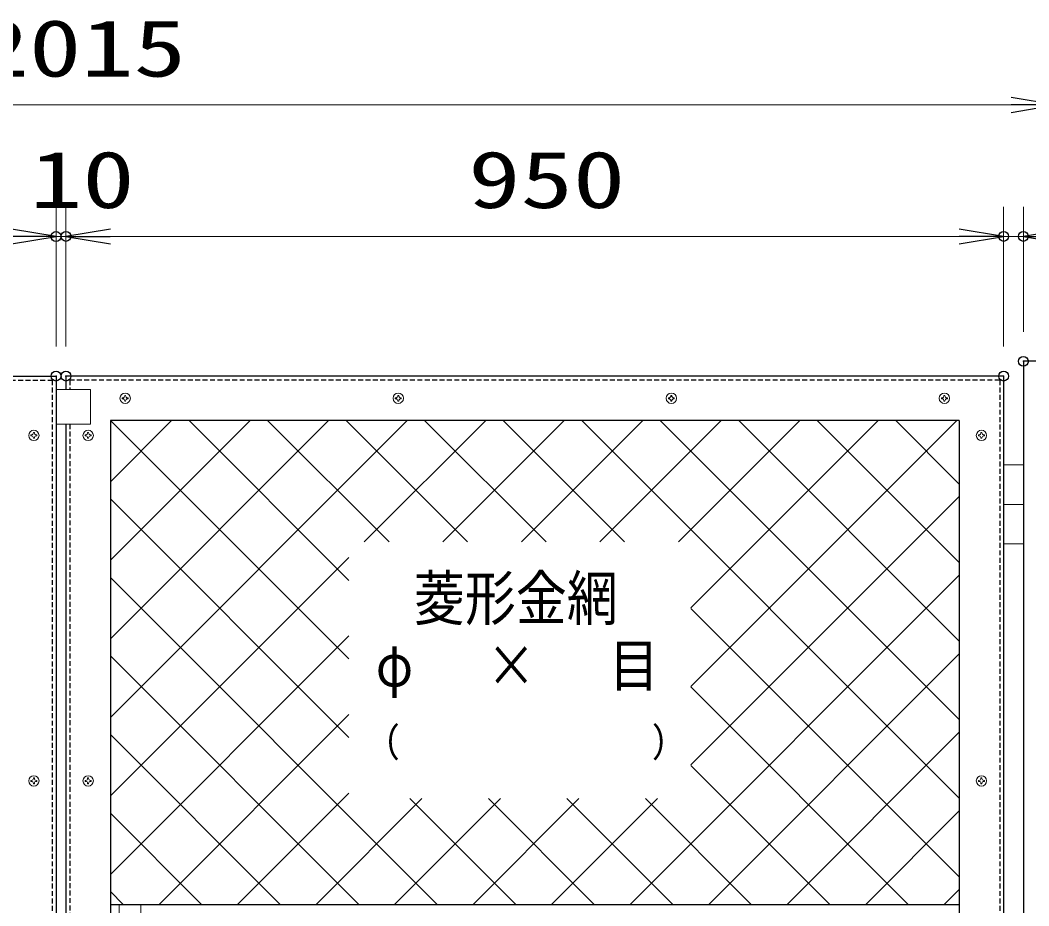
# Model space of a CAD drawing. Units: millimetres, scale not verified. Extents: x -5250 to 5250, y -3712 to 3712.
# Drawn here: x -192 to 830, y 930 to 1827 of the extents above; entities that cross this region are included whole.
import ezdxf
from ezdxf.enums import TextEntityAlignment as Align

# ---------------------------------------------------------------- set-up
doc = ezdxf.new("R2010")
doc.units = ezdxf.units.MM
doc.header["$LTSCALE"] = 20
doc.header["$PDMODE"] = 32
doc.header["$PDSIZE"] = 10
doc.linetypes.add('USER2', pattern=[0.375, 0.25, -0.125])
for name, color, linetype, lineweight in [('0-2_D-STR-TXT', 7, 'Continuous', 13), ('0-3_D-STR1', 1, 'Continuous', 25), ('0-4_D-STR3', 3, 'Continuous', 13), ('0-6_D-STR-DIM', 7, 'Continuous', 13), ('0-7_0', 7, 'Continuous', 25), ('0-A_D-STR2', 7, 'Continuous', 13)]:
    doc.layers.add(name, color=color, linetype=linetype, lineweight=lineweight)
doc.layers.add('0-8_Defpoints', color=7, linetype='Continuous')
doc.styles.add('ＭＳ ゴシック', font='')
doc.styles.get('ＭＳ ゴシック').set_extended_font_data('MS Gothic')

# ---------------------------------------------------------------- blocks, each defined once
blk = doc.blocks.new('DARROWS')
at = {"layer": '0-7_0'}
blk.add_line((0, 0), (-19.982, 0), dxfattribs=at)
blk.add_lwpolyline([(-20, -3.333), (0, 0), (-20, 3.333)], dxfattribs=at)

msp = doc.modelspace()

# ---------------------------------------------------------------- linework, layer by layer
at = {"layer": '0-3_D-STR1'}
for p, q in [((889.35, 1481.46), (824.35, 1481.46)), ((824.35, 1481.46), (824.35, 61.46)), ((-1105.65, 1466.46), (-155.65, 1466.46)), ((-155.65, 1466.46), (-155.65, 296.46)), ((-145.65, 1466.46), (-145.65, 1452.86)), ((804.35, 1466.46), (-145.65, 1466.46)), ((804.35, 1466.46), (804.35, 296.46)), ((-100.65, 1421.46), (-100.65, 931.46)), ((759.35, 1421.46), (-100.65, 1421.46)), ((759.35, 1421.46), (759.35, 341.46)), ((-145.65, 1417.86), (-145.65, 296.46)), ((-100.65, 931.46), (-100.65, 831.46)), ((-100.65, 931.46), (759.35, 931.46))]:
    msp.add_line(p, q, dxfattribs=at)
at = {"layer": '0-3_D-STR1', "linetype": 'USER2'}
for p, q in [((-1101.65, 1462.46), (-159.65, 1462.46)), ((-159.65, 1462.46), (-159.65, 300.46)), ((800.35, 1462.46), (-141.65, 1462.46)), ((-141.65, 1462.46), (-141.65, 1452.86)), ((800.35, 1462.46), (800.35, 300.46)), ((-141.65, 1417.86), (-141.65, 300.46))]:
    msp.add_line(p, q, dxfattribs=at)
at = {"layer": '0-4_D-STR3'}
for p, q in [((-155.65, 1452.86), (-120.65, 1452.86)), ((-120.65, 1452.86), (-120.65, 1417.86)), ((-88.65, 1443.46), (-88.65, 1444.46)), ((-88.15, 1444.46), (-88.65, 1444.46)), ((-88.15, 1443.46), (-88.65, 1443.46)), ((-88.65, 1443.46), (-88.15, 1443.46)), ((-86.15, 1446.96), (-86.15, 1446.46)), ((-86.15, 1446.96), (-85.15, 1446.96)), ((-86.15, 1441.46), (-86.15, 1440.96)), ((-86.15, 1440.96), (-86.15, 1441.46)), ((-85.15, 1440.96), (-86.15, 1440.96)), ((-85.15, 1446.96), (-85.15, 1446.46)), ((-85.15, 1441.46), (-85.15, 1440.96)), ((-82.65, 1444.46), (-83.15, 1444.46)), ((-83.15, 1443.46), (-82.65, 1443.46)), ((-82.65, 1444.46), (-82.65, 1443.46)), ((188.02, 1443.46), (188.02, 1444.46)), ((188.52, 1444.46), (188.02, 1444.46)), ((188.52, 1443.46), (188.02, 1443.46)), ((188.02, 1443.46), (188.52, 1443.46)), ((190.52, 1446.96), (190.52, 1446.46)), ((190.52, 1446.96), (191.52, 1446.96)), ((190.52, 1441.46), (190.52, 1440.96)), ((190.52, 1440.96), (190.52, 1441.46)), ((191.52, 1440.96), (190.52, 1440.96)), ((191.52, 1446.96), (191.52, 1446.46)), ((191.52, 1441.46), (191.52, 1440.96)), ((194.02, 1444.46), (193.52, 1444.46)), ((193.52, 1443.46), (194.02, 1443.46)), ((194.02, 1444.46), (194.02, 1443.46)), ((464.68, 1443.46), (464.68, 1444.46)), ((465.18, 1444.46), (464.68, 1444.46)), ((465.18, 1443.46), (464.68, 1443.46)), ((464.68, 1443.46), (465.18, 1443.46)), ((467.18, 1446.96), (467.18, 1446.46)), ((467.18, 1446.96), (468.18, 1446.96)), ((467.18, 1441.46), (467.18, 1440.96)), ((467.18, 1440.96), (467.18, 1441.46)), ((468.18, 1440.96), (467.18, 1440.96)), ((468.18, 1446.96), (468.18, 1446.46)), ((468.18, 1441.46), (468.18, 1440.96)), ((470.68, 1444.46), (470.18, 1444.46)), ((470.18, 1443.46), (470.68, 1443.46)), ((470.68, 1444.46), (470.68, 1443.46)), ((741.35, 1443.46), (741.35, 1444.46)), ((741.85, 1444.46), (741.35, 1444.46)), ((741.85, 1443.46), (741.35, 1443.46)), ((741.35, 1443.46), (741.85, 1443.46)), ((743.85, 1446.96), (743.85, 1446.46)), ((743.85, 1446.96), (744.85, 1446.96)), ((743.85, 1441.46), (743.85, 1440.96)), ((743.85, 1440.96), (743.85, 1441.46)), ((744.85, 1440.96), (743.85, 1440.96)), ((744.85, 1446.96), (744.85, 1446.46)), ((744.85, 1441.46), (744.85, 1440.96)), ((747.35, 1444.46), (746.85, 1444.46)), ((746.85, 1443.46), (747.35, 1443.46)), ((747.35, 1444.46), (747.35, 1443.46)), ((-120.65, 1417.86), (-155.65, 1417.86)), ((-181.15, 1405.96), (-181.15, 1406.96)), ((-180.65, 1406.96), (-181.15, 1406.96)), ((-180.65, 1405.96), (-181.15, 1405.96)), ((-181.15, 1405.96), (-180.65, 1405.96)), ((-178.65, 1409.46), (-178.65, 1408.96)), ((-178.65, 1409.46), (-177.65, 1409.46)), ((-178.65, 1403.96), (-178.65, 1403.46)), ((-178.65, 1403.46), (-178.65, 1403.96)), ((-177.65, 1403.46), (-178.65, 1403.46)), ((-177.65, 1409.46), (-177.65, 1408.96)), ((-177.65, 1403.96), (-177.65, 1403.46)), ((-175.15, 1406.96), (-175.65, 1406.96)), ((-175.65, 1405.96), (-175.15, 1405.96)), ((-175.15, 1406.96), (-175.15, 1405.96)), ((-126.15, 1405.96), (-126.15, 1406.96)), ((-125.65, 1406.96), (-126.15, 1406.96)), ((-125.65, 1405.96), (-126.15, 1405.96)), ((-126.15, 1405.96), (-125.65, 1405.96)), ((-123.65, 1409.46), (-123.65, 1408.96)), ((-123.65, 1409.46), (-122.65, 1409.46)), ((-123.65, 1403.96), (-123.65, 1403.46)), ((-123.65, 1403.46), (-123.65, 1403.96)), ((-122.65, 1403.46), (-123.65, 1403.46)), ((-122.65, 1409.46), (-122.65, 1408.96)), ((-122.65, 1403.96), (-122.65, 1403.46)), ((-120.15, 1406.96), (-120.65, 1406.96)), ((-120.65, 1405.96), (-120.15, 1405.96)), ((-120.15, 1406.96), (-120.15, 1405.96)), ((778.85, 1405.96), (778.85, 1406.96)), ((779.35, 1406.96), (778.85, 1406.96)), ((779.35, 1405.96), (778.85, 1405.96)), ((778.85, 1405.96), (779.35, 1405.96)), ((781.35, 1409.46), (781.35, 1408.96)), ((781.35, 1409.46), (782.35, 1409.46)), ((781.35, 1403.96), (781.35, 1403.46)), ((781.35, 1403.46), (781.35, 1403.96)), ((782.35, 1403.46), (781.35, 1403.46)), ((782.35, 1409.46), (782.35, 1408.96)), ((782.35, 1403.96), (782.35, 1403.46)), ((784.85, 1406.96), (784.35, 1406.96)), ((784.35, 1405.96), (784.85, 1405.96)), ((784.85, 1406.96), (784.85, 1405.96)), ((804.35, 1376.46), (824.35, 1376.46)), ((804.35, 1336.46), (824.35, 1336.46)), ((804.35, 1296.46), (824.35, 1296.46)), ((-181.15, 1055.96), (-181.15, 1056.96)), ((-180.65, 1056.96), (-181.15, 1056.96)), ((-180.65, 1055.96), (-181.15, 1055.96)), ((-181.15, 1055.96), (-180.65, 1055.96)), ((-178.65, 1059.46), (-178.65, 1058.96)), ((-178.65, 1059.46), (-177.65, 1059.46)), ((-178.65, 1053.96), (-178.65, 1053.46)), ((-178.65, 1053.46), (-178.65, 1053.96)), ((-177.65, 1053.46), (-178.65, 1053.46)), ((-177.65, 1059.46), (-177.65, 1058.96)), ((-177.65, 1053.96), (-177.65, 1053.46)), ((-175.15, 1056.96), (-175.65, 1056.96)), ((-175.65, 1055.96), (-175.15, 1055.96)), ((-175.15, 1056.96), (-175.15, 1055.96)), ((-126.15, 1055.96), (-126.15, 1056.96)), ((-125.65, 1056.96), (-126.15, 1056.96)), ((-125.65, 1055.96), (-126.15, 1055.96)), ((-126.15, 1055.96), (-125.65, 1055.96)), ((-123.65, 1059.46), (-123.65, 1058.96)), ((-123.65, 1059.46), (-122.65, 1059.46)), ((-123.65, 1053.96), (-123.65, 1053.46)), ((-123.65, 1053.46), (-123.65, 1053.96)), ((-122.65, 1053.46), (-123.65, 1053.46)), ((-122.65, 1059.46), (-122.65, 1058.96)), ((-122.65, 1053.96), (-122.65, 1053.46)), ((-120.15, 1056.96), (-120.65, 1056.96)), ((-120.65, 1055.96), (-120.15, 1055.96)), ((-120.15, 1056.96), (-120.15, 1055.96)), ((778.85, 1055.96), (778.85, 1056.96)), ((779.35, 1056.96), (778.85, 1056.96)), ((779.35, 1055.96), (778.85, 1055.96)), ((778.85, 1055.96), (779.35, 1055.96)), ((781.35, 1059.46), (781.35, 1058.96)), ((781.35, 1059.46), (782.35, 1059.46)), ((781.35, 1053.96), (781.35, 1053.46)), ((781.35, 1053.46), (781.35, 1053.96)), ((782.35, 1053.46), (781.35, 1053.46)), ((782.35, 1059.46), (782.35, 1058.96)), ((782.35, 1053.96), (782.35, 1053.46)), ((784.85, 1056.96), (784.35, 1056.96)), ((784.35, 1055.96), (784.85, 1055.96)), ((784.85, 1056.96), (784.85, 1055.96)), ((-91.65, 931.46), (-91.65, 831.46)), ((-69.65, 931.46), (-91.65, 931.46))]:
    msp.add_line(p, q, dxfattribs=at)
msp.add_lwpolyline([(-69.65, 931.46), (-69.65, 831.46), (-91.65, 831.46)], dxfattribs=at)
for centre in [(-85.65, 1443.96), (191.02, 1443.96), (467.68, 1443.96), (744.35, 1443.96), (-178.15, 1406.46), (-123.15, 1406.46), (781.85, 1406.46), (-178.15, 1056.46), (-123.15, 1056.46), (781.85, 1056.46)]:
    msp.add_circle(centre, 5.25, dxfattribs=at)
for centre, start, end in [((-88.15, 1446.46), 270, 0), ((-88.15, 1441.46), 0, 90), ((-83.15, 1446.46), 180, 270), ((-83.15, 1441.46), 90, 180), ((188.52, 1446.46), 270, 0), ((188.52, 1441.46), 0, 90), ((193.52, 1446.46), 180, 270), ((193.52, 1441.46), 90, 180), ((465.18, 1446.46), 270, 0), ((465.18, 1441.46), 0, 90), ((470.18, 1446.46), 180, 270), ((470.18, 1441.46), 90, 180), ((741.85, 1446.46), 270, 0), ((741.85, 1441.46), 0, 90), ((746.85, 1446.46), 180, 270), ((746.85, 1441.46), 90, 180), ((-180.65, 1408.96), 270, 0), ((-180.65, 1403.96), 0, 90), ((-175.65, 1408.96), 180, 270), ((-175.65, 1403.96), 90, 180), ((-125.65, 1408.96), 270, 0), ((-125.65, 1403.96), 0, 90), ((-120.65, 1408.96), 180, 270), ((-120.65, 1403.96), 90, 180), ((779.35, 1408.96), 270, 0), ((779.35, 1403.96), 0, 90), ((784.35, 1408.96), 180, 270), ((784.35, 1403.96), 90, 180), ((-180.65, 1058.96), 270, 0), ((-180.65, 1053.96), 0, 90), ((-175.65, 1058.96), 180, 270), ((-175.65, 1053.96), 90, 180), ((-125.65, 1058.96), 270, 0), ((-125.65, 1053.96), 0, 90), ((-120.65, 1058.96), 180, 270), ((-120.65, 1053.96), 90, 180), ((779.35, 1058.96), 270, 0), ((779.35, 1053.96), 0, 90), ((784.35, 1058.96), 180, 270), ((784.35, 1053.96), 90, 180)]:
    msp.add_arc(centre, 2, start, end, dxfattribs=at)
at = {"layer": '0-6_D-STR-DIM'}
for p, q in [((-1113.15, 1741.09), (811.85, 1741.09)), ((-155.65, 1496.46), (-155.65, 1637.96)), ((-155.65, 1496.46), (-155.65, 1637.84)), ((-145.65, 1496.46), (-145.65, 1637.96)), ((-145.65, 1496.46), (-145.65, 1637.96)), ((804.35, 1496.46), (804.35, 1637.96)), ((804.35, 1496.46), (804.35, 1637.96)), ((824.35, 1511.46), (824.35, 1637.96)), ((-155.65, 1607.96), (-145.65, 1607.96)), ((-100.65, 1607.96), (759.35, 1607.96)), ((-100.65, 1607.96), (-55.65, 1607.96)), ((759.35, 1607.96), (714.35, 1607.96)), ((804.35, 1607.96), (824.35, 1607.96))]:
    msp.add_line(p, q, dxfattribs=at)
at = {"layer": '0-8_Defpoints'}
for p in [(-155.65, 1607.84), (-145.65, 1607.96), (804.35, 1607.96), (824.35, 1607.96), (824.35, 1481.46), (-155.65, 1466.46), (-145.65, 1466.46), (804.35, 1466.46)]:
    msp.add_point(p, dxfattribs=at)
at = {"layer": '0-A_D-STR2'}
for p, q in [((-100.65, 1359.44), (-38.62, 1421.46)), ((-100.65, 1279.89), (40.93, 1421.46)), ((-100.65, 1200.34), (120.48, 1421.46)), ((-100.65, 1120.79), (200.03, 1421.46)), ((140.98, 1180.06), (-100.42, 1421.46)), ((140.98, 1259.61), (-20.87, 1421.46)), ((181.64, 1298.5), (58.68, 1421.46)), ((261.19, 1298.5), (138.23, 1421.46)), ((156.61, 1298.5), (279.58, 1421.46)), ((340.74, 1298.5), (217.77, 1421.46)), ((236.16, 1298.5), (359.13, 1421.46)), ((420.29, 1298.5), (297.32, 1421.46)), ((315.71, 1298.5), (438.67, 1421.46)), ((759.35, 1038.99), (376.87, 1421.46)), ((395.26, 1298.5), (518.22, 1421.46)), ((759.35, 1118.54), (456.42, 1421.46)), ((474.81, 1298.5), (597.77, 1421.46)), ((487.57, 1231.71), (677.32, 1421.46)), ((487.57, 1152.16), (756.87, 1421.46)), ((759.35, 1198.08), (535.97, 1421.46)), ((759.35, 1277.63), (615.52, 1421.46)), ((759.35, 1357.18), (695.07, 1421.46)), ((140.98, 1100.51), (-100.65, 1342.14)), ((487.57, 1072.61), (759.35, 1344.39)), ((-100.65, 1041.24), (140.98, 1282.87)), ((230.48, 931.46), (-100.65, 1262.59)), ((425.97, 931.46), (759.35, 1264.84)), ((759.35, 959.44), (487.57, 1231.22)), ((-100.65, 961.69), (140.98, 1203.32)), ((150.93, 931.46), (-100.65, 1183.04)), ((505.52, 931.46), (759.35, 1185.29)), ((707.77, 931.46), (487.57, 1151.67)), ((-51.33, 931.46), (140.98, 1123.77)), ((585.07, 931.46), (759.35, 1105.74)), ((71.38, 931.46), (-100.65, 1103.49)), ((628.23, 931.46), (487.57, 1072.12)), ((28.22, 931.46), (140.98, 1044.22)), ((107.77, 931.46), (215.03, 1038.71)), ((187.32, 931.46), (294.58, 1038.71)), ((310.03, 931.46), (202.78, 1038.71)), ((266.87, 931.46), (374.12, 1038.71)), ((389.58, 931.46), (282.32, 1038.71)), ((346.42, 931.46), (453.67, 1038.71)), ((469.13, 931.46), (361.87, 1038.71)), ((548.68, 931.46), (441.42, 1038.71)), ((-8.17, 931.46), (-100.65, 1023.94)), ((664.62, 931.46), (759.35, 1026.19)), ((-87.72, 931.46), (-100.65, 944.39)), ((744.17, 931.46), (759.35, 946.64))]:
    msp.add_line(p, q, dxfattribs=at)

# ---------------------------------------------------------------- block references
at = {"layer": '0-6_D-STR-DIM', "xscale": 2.25, "yscale": 2.25}
for p in [(856.85, 1741.09), (-155.65, 1607.96), (-155.65, 1607.84), (804.35, 1607.96), (804.35, 1607.96)]:
    msp.add_blockref('DARROWS', p, dxfattribs=at)
at = {"layer": '0-6_D-STR-DIM', "xscale": 2.25, "yscale": 2.25, "rotation": 180}
for p in [(-145.65, 1607.96), (-145.65, 1607.96), (824.35, 1607.96)]:
    msp.add_blockref('DARROWS', p, dxfattribs=at)

# ---------------------------------------------------------------- texts
at = {"layer": '0-2_D-STR-TXT', "style": 'ＭＳ ゴシック'}
for s, height, width, p in [('菱形金網', 44.57, 0.85, (206.78, 1205.86)), ('φ   ×\u3000 目', 42.96, 0.85, (168.3, 1139.19)), ('(               )', 27.54, 0.9, (176.95, 1076.26))]:
    msp.add_text(s, height=height, dxfattribs=dict(at, width=width)).set_placement(p, align=Align.BOTTOM_LEFT)
at = {"layer": '0-6_D-STR-DIM', "style": 'ＭＳ ゴシック', "width": 1.35}
for s, p in [('2015', (-236.15, 1752.49)), ('10', (-182.15, 1619.36)), ('950', (261.85, 1619.36))]:
    msp.add_text(s, height=57.77, dxfattribs=at).set_placement(p, align=Align.BOTTOM_LEFT)

doc.saveas('drawing.dxf')
